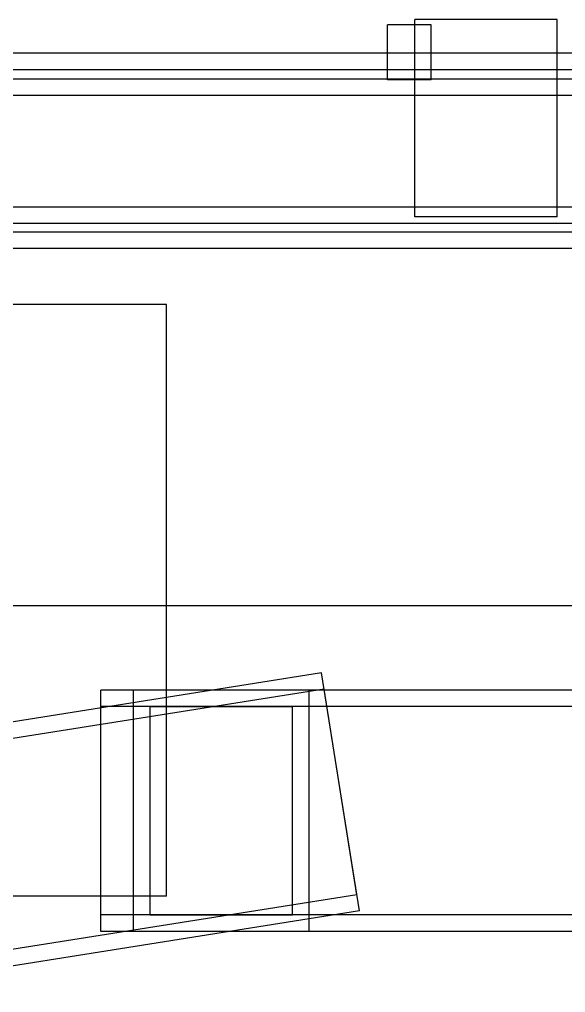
# Model space of a CAD drawing. Header units: millimetres. Extents: x -1175 to 655, y -895 to 720.
# Drawn here: x -935.6 to -885.8, y 33.2 to 122 of the extents above; entities that cross this region are included whole.
import ezdxf

# ---------------------------------------------------------------- set-up
doc = ezdxf.new("R2010")
doc.units = ezdxf.units.MM
doc.layers.add('HIDDEN', color=8, linetype='Continuous')
doc.layers.add('VISIBLE', color=7, linetype='Continuous')

msp = doc.modelspace()

# ---------------------------------------------------------------- linework, layer by layer
at = {"layer": 'HIDDEN'}
for points in [[(-886.548, 122), (-899.548, 122)], [(-899.548, 104), (-899.548, 122)], [(-886.548, 104), (-886.548, 122)], [(-898.048, 121.5), (-902.048, 121.5)], [(-902.048, 116.5), (-902.048, 121.5)], [(-898.048, 121.5), (-899.548, 121.5)], [(-898.048, 116.5), (-898.048, 121.5)], [(-898.048, 116.5), (-898.048, 121.5)], [(-803.198, 118.912), (-961.198, 118.912)], [(-886.548, 118.912), (-902.048, 118.912)], [(-803.198, 117.412), (-961.198, 117.412)], [(-803.198, 117.412), (-961.198, 117.412)], [(-966.548, 116.588), (-864.048, 116.588)], [(-902.048, 116.5), (-902.048, 116.588)], [(-898.048, 116.5), (-902.048, 116.5)], [(-898.048, 116.5), (-902.048, 116.5)], [(-899.548, 104), (-899.548, 116.588)], [(-886.548, 104), (-886.548, 116.588)], [(-966.548, 115.088), (-864.048, 115.088)], [(-966.548, 115.088), (-864.048, 115.088)], [(-966.548, 104.912), (-864.048, 104.912)], [(-966.548, 104.912), (-864.048, 104.912)], [(-886.548, 104), (-899.548, 104)], [(-886.548, 104), (-899.548, 104)], [(-966.548, 103.412), (-864.048, 103.412)], [(-803.198, 102.588), (-961.198, 102.588)], [(-803.198, 102.588), (-961.198, 102.588)], [(-803.198, 101.088), (-961.198, 101.088)], [(-922.198, 96), (-992.198, 96)], [(-922.198, 42), (-922.198, 96)], [(-882.198, 68.5), (-952.198, 68.5)], [(-922.198, 42), (-922.198, 68.5)], [(-908.061, 62.39), (-954.925, 54.944)], [(-908.061, 62.39), (-954.925, 54.944)], [(-904.609, 40.662), (-908.061, 62.39)], [(-904.609, 40.662), (-908.061, 62.39)], [(-907.825, 60.908), (-954.689, 53.462)], [(-907.825, 60.908), (-954.689, 53.462)], [(-882.198, 60.8), (-928.198, 60.8)], [(-928.198, 38.8), (-928.198, 60.8)], [(-843.348, 60.8), (-928.198, 60.8)], [(-928.198, 38.8), (-928.198, 60.8)], [(-925.198, 38.8), (-925.198, 60.8)], [(-909.198, 60.8), (-925.198, 60.8)], [(-925.198, 38.8), (-925.198, 60.8)], [(-909.198, 60.8), (-925.198, 60.8)], [(-909.198, 38.8), (-909.198, 60.8)], [(-909.198, 38.8), (-909.198, 60.8)], [(-904.844, 42.144), (-907.825, 60.908)], [(-904.844, 42.144), (-907.825, 60.908)], [(-843.348, 59.3), (-928.198, 59.3)], [(-843.348, 59.3), (-928.198, 59.3)], [(-928.198, 40.3), (-928.198, 59.3)], [(-928.198, 40.3), (-928.198, 59.3)], [(-923.698, 59.3), (-910.698, 59.3)], [(-923.698, 40.3), (-923.698, 59.3)], [(-923.698, 59.3), (-910.698, 59.3)], [(-923.698, 40.3), (-923.698, 59.3)], [(-910.698, 40.3), (-910.698, 59.3)], [(-910.698, 40.3), (-910.698, 59.3)], [(-922.198, 42), (-992.198, 42)], [(-922.198, 42), (-973.166, 42)], [(-904.844, 42.144), (-951.708, 34.698)], [(-904.844, 42.144), (-951.708, 34.698)], [(-904.609, 40.662), (-951.472, 33.216)], [(-904.609, 40.662), (-951.472, 33.216)], [(-843.348, 40.3), (-928.198, 40.3)], [(-843.348, 40.3), (-928.198, 40.3)], [(-923.698, 40.3), (-910.698, 40.3)], [(-923.698, 40.3), (-910.698, 40.3)], [(-843.348, 38.8), (-928.198, 38.8)], [(-843.348, 38.8), (-928.198, 38.8)], [(-909.198, 38.8), (-925.198, 38.8)], [(-909.198, 38.8), (-925.198, 38.8)]]:
    msp.add_lwpolyline(points, dxfattribs=at)
at = {"layer": 'VISIBLE'}
for points in [[(-886.548, 122), (-899.548, 122)], [(-899.548, 116.588), (-899.548, 122)], [(-886.548, 116.588), (-886.548, 122)], [(-899.548, 121.5), (-902.048, 121.5)], [(-902.048, 116.588), (-902.048, 121.5)], [(-902.048, 118.912), (-950.611, 118.912)], [(-885.048, 118.912), (-886.548, 118.912)], [(-966.548, 116.588), (-864.048, 116.588)], [(-966.548, 103.412), (-864.048, 103.412)], [(-885.048, 101.088), (-950.611, 101.088)], [(-922.198, 96), (-992.198, 96)], [(-922.198, 68.5), (-922.198, 96)], [(-882.198, 68.5), (-952.198, 68.5)]]:
    msp.add_lwpolyline(points, dxfattribs=at)

doc.saveas('drawing.dxf')
